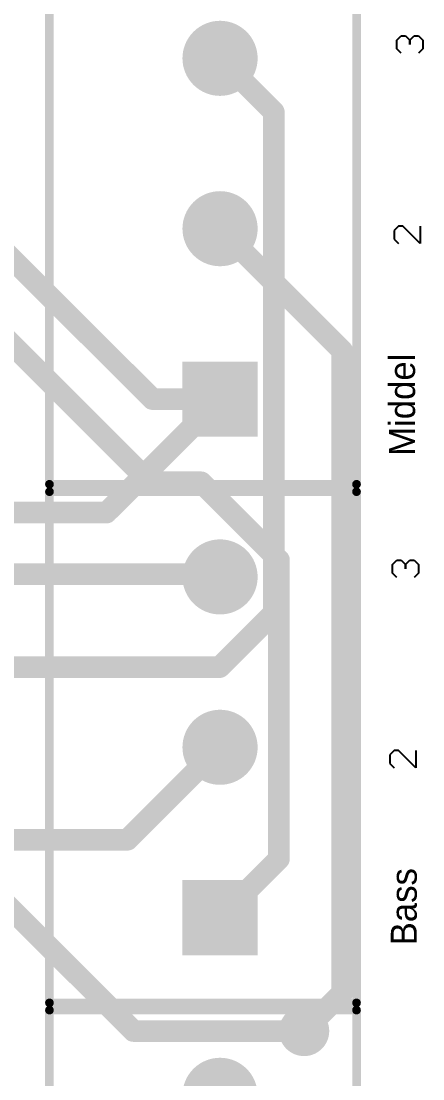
# Model space of a CAD drawing. Header units: millimetres. Extents: x 44 to 108.8, y 43.1 to 119.5.
# Drawn here: x 97.04 to 108.81, y 71.67 to 102.71 of the extents above; entities that cross this region are included whole.
import ezdxf

# ---------------------------------------------------------------- set-up
doc = ezdxf.new("R2010")
doc.units = ezdxf.units.MM
for name, color, linetype in [('BottomLayer', 5, 'Continuous'), ('BottomSolder', 6, 'Continuous'), ('MultiLayer', 9, 'Continuous'), ('TopLayer', 1, 'Continuous'), ('TopOverlay', 2, 'Continuous'), ('TopSolder', 216, 'Continuous')]:
    doc.layers.add(name, color=color, linetype=linetype)

# ---------------------------------------------------------------- blocks, each defined once
blk = doc.blocks.new('_______3_2')
at = {"layer": 'BottomLayer', "const_width": 1}
for points in [[(4.5, 0, 1), (5.5, 0, 1)], [(9.5, 0, 1), (10.5, 0, 1)]]:
    blk.add_lwpolyline(points, format="xyb", close=True, dxfattribs=at)
at = {"layer": 'BottomLayer'}
blk.add_solid([(-1, -1), (1, -1), (-1, 1), (1, 1)], dxfattribs=at)
at = {"layer": 'BottomSolder', "const_width": 1.102}
for points in [[(4.449, 0, 1), (5.551, 0, 1)], [(9.449, 0, 1), (10.551, 0, 1)]]:
    blk.add_lwpolyline(points, format="xyb", close=True, dxfattribs=at)
at = {"layer": 'BottomSolder'}
blk.add_solid([(-1.102, -1.102), (1.102, -1.102), (-1.102, 1.102), (1.102, 1.102)], dxfattribs=at)
at = {"layer": 'MultiLayer', "const_width": 1}
for points in [[(4.5, 0, 1), (5.5, 0, 1)], [(9.5, 0, 1), (10.5, 0, 1)]]:
    blk.add_lwpolyline(points, format="xyb", close=True, dxfattribs=at)
at = {"layer": 'MultiLayer'}
blk.add_solid([(-1, -1), (1, -1), (-1, 1), (1, 1)], dxfattribs=at)
at = {"layer": 'TopLayer', "const_width": 1}
for points in [[(4.5, 0, 1), (5.5, 0, 1)], [(9.5, 0, 1), (10.5, 0, 1)]]:
    blk.add_lwpolyline(points, format="xyb", close=True, dxfattribs=at)
at = {"layer": 'TopLayer'}
blk.add_solid([(-1, -1), (1, -1), (-1, 1), (1, 1)], dxfattribs=at)
at = {"layer": 'TopOverlay', "const_width": 0.254}
for points in [[(-2.5, 5), (12.5, 5)], [(-2.5, 5), (-2.5, -4)], [(12.5, 5), (12.5, -4)], [(-2.5, -4), (12.5, -4)]]:
    blk.add_lwpolyline(points, dxfattribs=at)
at = {"layer": 'TopOverlay', "const_width": 0.127}
for points in [[(-2.564, 5, 1), (-2.437, 5, 1)], [(-2.564, 5, 1), (-2.437, 5, 1)], [(12.437, 5, 1), (12.564, 5, 1)], [(12.437, 5, 1), (12.564, 5, 1)], [(-2.564, -4, 1), (-2.437, -4, 1)], [(-2.564, -4, 1), (-2.437, -4, 1)], [(12.437, -4, 1), (12.564, -4, 1)], [(12.437, -4, 1), (12.564, -4, 1)]]:
    blk.add_lwpolyline(points, format="xyb", close=True, dxfattribs=at)
at = {"layer": 'TopSolder', "const_width": 1.102}
for points in [[(4.449, 0, 1), (5.551, 0, 1)], [(9.449, 0, 1), (10.551, 0, 1)]]:
    blk.add_lwpolyline(points, format="xyb", close=True, dxfattribs=at)
at = {"layer": 'TopSolder'}
blk.add_solid([(-1.102, -1.102), (1.102, -1.102), (-1.102, 1.102), (1.102, 1.102)], dxfattribs=at)
blk = doc.blocks.new('_______3_4')
at = {"layer": 'BottomLayer', "const_width": 1}
for points in [[(4.5, 0, 1), (5.5, 0, 1)], [(9.5, 0, 1), (10.5, 0, 1)]]:
    blk.add_lwpolyline(points, format="xyb", close=True, dxfattribs=at)
at = {"layer": 'BottomLayer'}
blk.add_solid([(-1, -1), (1, -1), (-1, 1), (1, 1)], dxfattribs=at)
at = {"layer": 'BottomSolder', "const_width": 1.102}
for points in [[(4.449, 0, 1), (5.551, 0, 1)], [(9.449, 0, 1), (10.551, 0, 1)]]:
    blk.add_lwpolyline(points, format="xyb", close=True, dxfattribs=at)
at = {"layer": 'BottomSolder'}
blk.add_solid([(-1.102, -1.102), (1.102, -1.102), (-1.102, 1.102), (1.102, 1.102)], dxfattribs=at)
at = {"layer": 'MultiLayer', "const_width": 1}
for points in [[(4.5, 0, 1), (5.5, 0, 1)], [(9.5, 0, 1), (10.5, 0, 1)]]:
    blk.add_lwpolyline(points, format="xyb", close=True, dxfattribs=at)
at = {"layer": 'MultiLayer'}
blk.add_solid([(-1, -1), (1, -1), (-1, 1), (1, 1)], dxfattribs=at)
at = {"layer": 'TopLayer', "const_width": 1}
for points in [[(4.5, 0, 1), (5.5, 0, 1)], [(9.5, 0, 1), (10.5, 0, 1)]]:
    blk.add_lwpolyline(points, format="xyb", close=True, dxfattribs=at)
at = {"layer": 'TopLayer'}
blk.add_solid([(-1, -1), (1, -1), (-1, 1), (1, 1)], dxfattribs=at)
at = {"layer": 'TopOverlay', "const_width": 0.254}
for points in [[(-2.5, 5), (12.5, 5)], [(-2.5, 5), (-2.5, -4)], [(12.5, 5), (12.5, -4)], [(-2.5, -4), (12.5, -4)]]:
    blk.add_lwpolyline(points, dxfattribs=at)
at = {"layer": 'TopOverlay', "const_width": 0.127}
for points in [[(-2.564, 5, 1), (-2.437, 5, 1)], [(-2.564, 5, 1), (-2.437, 5, 1)], [(12.437, 5, 1), (12.564, 5, 1)], [(12.437, 5, 1), (12.564, 5, 1)], [(-2.564, -4, 1), (-2.437, -4, 1)], [(-2.564, -4, 1), (-2.437, -4, 1)], [(12.437, -4, 1), (12.564, -4, 1)], [(12.437, -4, 1), (12.564, -4, 1)]]:
    blk.add_lwpolyline(points, format="xyb", close=True, dxfattribs=at)
at = {"layer": 'TopSolder', "const_width": 1.102}
for points in [[(4.449, 0, 1), (5.551, 0, 1)], [(9.449, 0, 1), (10.551, 0, 1)]]:
    blk.add_lwpolyline(points, format="xyb", close=True, dxfattribs=at)
at = {"layer": 'TopSolder'}
blk.add_solid([(-1.102, -1.102), (1.102, -1.102), (-1.102, 1.102), (1.102, 1.102)], dxfattribs=at)
blk = doc.blocks.new('_______3_6')
at = {"layer": 'BottomLayer', "const_width": 1}
for points in [[(4.5, 0, 1), (5.5, 0, 1)], [(9.5, 0, 1), (10.5, 0, 1)]]:
    blk.add_lwpolyline(points, format="xyb", close=True, dxfattribs=at)
at = {"layer": 'BottomLayer'}
blk.add_solid([(-1, -1), (1, -1), (-1, 1), (1, 1)], dxfattribs=at)
at = {"layer": 'BottomSolder', "const_width": 1.102}
for points in [[(4.449, 0, 1), (5.551, 0, 1)], [(9.449, 0, 1), (10.551, 0, 1)]]:
    blk.add_lwpolyline(points, format="xyb", close=True, dxfattribs=at)
at = {"layer": 'BottomSolder'}
blk.add_solid([(-1.102, -1.102), (1.102, -1.102), (-1.102, 1.102), (1.102, 1.102)], dxfattribs=at)
at = {"layer": 'MultiLayer', "const_width": 1}
for points in [[(4.5, 0, 1), (5.5, 0, 1)], [(9.5, 0, 1), (10.5, 0, 1)]]:
    blk.add_lwpolyline(points, format="xyb", close=True, dxfattribs=at)
at = {"layer": 'MultiLayer'}
blk.add_solid([(-1, -1), (1, -1), (-1, 1), (1, 1)], dxfattribs=at)
at = {"layer": 'TopLayer', "const_width": 1}
for points in [[(4.5, 0, 1), (5.5, 0, 1)], [(9.5, 0, 1), (10.5, 0, 1)]]:
    blk.add_lwpolyline(points, format="xyb", close=True, dxfattribs=at)
at = {"layer": 'TopLayer'}
blk.add_solid([(-1, -1), (1, -1), (-1, 1), (1, 1)], dxfattribs=at)
at = {"layer": 'TopOverlay', "const_width": 0.254}
for points in [[(-2.5, 5), (12.5, 5)], [(-2.5, 5), (-2.5, -4)], [(12.5, 5), (12.5, -4)], [(-2.5, -4), (12.5, -4)]]:
    blk.add_lwpolyline(points, dxfattribs=at)
at = {"layer": 'TopOverlay', "const_width": 0.127}
for points in [[(-2.564, 5, 1), (-2.437, 5, 1)], [(-2.564, 5, 1), (-2.437, 5, 1)], [(12.437, 5, 1), (12.564, 5, 1)], [(12.437, 5, 1), (12.564, 5, 1)], [(-2.564, -4, 1), (-2.437, -4, 1)], [(-2.564, -4, 1), (-2.437, -4, 1)], [(12.437, -4, 1), (12.564, -4, 1)], [(12.437, -4, 1), (12.564, -4, 1)]]:
    blk.add_lwpolyline(points, format="xyb", close=True, dxfattribs=at)
at = {"layer": 'TopSolder', "const_width": 1.102}
for points in [[(4.449, 0, 1), (5.551, 0, 1)], [(9.449, 0, 1), (10.551, 0, 1)]]:
    blk.add_lwpolyline(points, format="xyb", close=True, dxfattribs=at)
at = {"layer": 'TopSolder'}
blk.add_solid([(-1.102, -1.102), (1.102, -1.102), (-1.102, 1.102), (1.102, 1.102)], dxfattribs=at)

msp = doc.modelspace()

# ---------------------------------------------------------------- linework, layer by layer
at = {"layer": 'BottomLayer', "const_width": 0.635}
for points in [[(102.87, 101.622), (104.445, 100.047)], [(104.445, 85.344), (104.445, 100.047)], [(99.539, 88.29), (102.87, 91.622)], [(84.043, 88.29), (99.539, 88.29)], [(102.862, 86.411), (102.87, 86.403)], [(102.855, 83.754), (104.445, 85.344)], [(84.492, 83.754), (102.855, 83.754)], [(100.156, 78.689), (102.87, 81.403)], [(79.756, 78.689), (100.156, 78.689)], [(96.393, 77.013), (100.33, 73.076)], [(100.33, 73.076), (105.334, 73.076)]]:
    msp.add_lwpolyline(points, dxfattribs=at)
at = {"layer": 'BottomLayer'}
for points, const_width in [([(102.711, 101.622, 1), (103.029, 101.622, 1)], 0.318), ([(104.286, 100.047, 1), (104.604, 100.047, 1)], 0.318), ([(104.286, 100.047, 1), (104.604, 100.047, 1)], 0.318), ([(102.711, 91.622, 1), (103.029, 91.622, 1)], 0.318), ([(99.38, 88.29, 1), (99.698, 88.29, 1)], 0.318), ([(99.38, 88.29, 1), (99.698, 88.29, 1)], 0.318), ([(102.704, 86.411, 1), (103.021, 86.411, 1)], 0.318), ([(102.711, 86.403, 1), (103.029, 86.403, 1)], 0.318), ([(104.286, 85.344, 1), (104.604, 85.344, 1)], 0.318), ([(104.286, 85.344, 1), (104.604, 85.344, 1)], 0.318), ([(102.696, 83.754, 1), (103.014, 83.754, 1)], 0.318), ([(102.696, 83.754, 1), (103.014, 83.754, 1)], 0.318), ([(102.711, 81.403, 1), (103.029, 81.403, 1)], 0.318), ([(99.997, 78.689, 1), (100.315, 78.689, 1)], 0.318), ([(99.997, 78.689, 1), (100.315, 78.689, 1)], 0.318), ([(105.016, 73.076, 1), (105.651, 73.076, 1)], 0.635), ([(100.171, 73.076, 1), (100.489, 73.076, 1)], 0.318), ([(100.171, 73.076, 1), (100.489, 73.076, 1)], 0.318), ([(105.175, 73.076, 1), (105.493, 73.076, 1)], 0.318)]:
    msp.add_lwpolyline(points, format="xyb", close=True, dxfattribs=dict(at, const_width=const_width))
at = {"layer": 'BottomSolder', "const_width": 0.737}
msp.add_lwpolyline([(104.966, 73.076, 1), (105.702, 73.076, 1)], format="xyb", close=True, dxfattribs=at)
at = {"layer": 'MultiLayer', "const_width": 0.635}
msp.add_lwpolyline([(105.016, 73.076, 1), (105.651, 73.076, 1)], format="xyb", close=True, dxfattribs=at)
at = {"layer": 'TopLayer', "const_width": 0.635}
for points in [[(92.536, 99.974), (100.889, 91.622)], [(93.36, 96.632), (100.813, 89.179)], [(102.87, 96.622), (106.451, 93.04)], [(106.451, 74.193), (106.451, 93.04)], [(100.889, 91.622), (102.87, 91.622)], [(100.813, 89.179), (102.316, 89.179)], [(102.316, 89.179), (104.597, 86.898)], [(104.597, 78.13), (104.597, 86.898)], [(92.491, 86.485), (102.788, 86.485)], [(102.788, 86.485), (102.87, 86.403)], [(102.87, 76.403), (104.597, 78.13)], [(105.334, 73.076), (106.451, 74.193)]]:
    msp.add_lwpolyline(points, dxfattribs=at)
at = {"layer": 'TopLayer'}
for points, const_width in [([(102.711, 96.622, 1), (103.029, 96.622, 1)], 0.318), ([(106.293, 93.04, 1), (106.61, 93.04, 1)], 0.318), ([(106.293, 93.04, 1), (106.61, 93.04, 1)], 0.318), ([(100.73, 91.622, 1), (101.048, 91.622, 1)], 0.318), ([(100.73, 91.622, 1), (101.048, 91.622, 1)], 0.318), ([(102.711, 91.622, 1), (103.029, 91.622, 1)], 0.318), ([(100.654, 89.179, 1), (100.971, 89.179, 1)], 0.318), ([(100.654, 89.179, 1), (100.971, 89.179, 1)], 0.318), ([(102.157, 89.179, 1), (102.475, 89.179, 1)], 0.318), ([(102.157, 89.179, 1), (102.475, 89.179, 1)], 0.318), ([(104.438, 86.898, 1), (104.756, 86.898, 1)], 0.318), ([(104.438, 86.898, 1), (104.756, 86.898, 1)], 0.318), ([(102.629, 86.485, 1), (102.947, 86.485, 1)], 0.318), ([(102.629, 86.485, 1), (102.947, 86.485, 1)], 0.318), ([(102.711, 86.403, 1), (103.029, 86.403, 1)], 0.318), ([(104.438, 78.13, 1), (104.756, 78.13, 1)], 0.318), ([(104.438, 78.13, 1), (104.756, 78.13, 1)], 0.318), ([(102.711, 76.403, 1), (103.029, 76.403, 1)], 0.318), ([(106.293, 74.193, 1), (106.61, 74.193, 1)], 0.318), ([(106.293, 74.193, 1), (106.61, 74.193, 1)], 0.318), ([(105.016, 73.076, 1), (105.651, 73.076, 1)], 0.635), ([(105.175, 73.076, 1), (105.493, 73.076, 1)], 0.318)]:
    msp.add_lwpolyline(points, format="xyb", close=True, dxfattribs=dict(at, const_width=const_width))
at = {"layer": 'TopOverlay'}
for p, q in [((108.052, 102.159), (108.179, 102.286)), ((108.052, 101.905), (108.052, 102.159)), ((108.179, 102.286), (108.306, 102.286)), ((108.306, 102.286), (108.433, 102.159)), ((108.433, 102.159), (108.56, 102.286)), ((108.433, 102.159), (108.433, 102.032)), ((108.433, 102.032), (108.433, 102.159)), ((108.56, 102.286), (108.687, 102.286)), ((108.687, 102.286), (108.814, 102.159)), ((108.814, 102.159), (108.814, 101.905)), ((108.179, 101.778), (108.052, 101.905)), ((108.814, 101.905), (108.687, 101.778)), ((108.103, 96.698), (107.976, 96.571)), ((107.976, 96.571), (107.976, 96.317)), ((108.23, 96.698), (108.103, 96.698)), ((108.737, 96.19), (108.23, 96.698)), ((108.737, 96.698), (108.737, 96.19)), ((107.976, 96.317), (108.103, 96.19)), ((107.925, 86.766), (108.052, 86.893)), ((107.925, 86.512), (107.925, 86.766)), ((108.052, 86.893), (108.179, 86.893)), ((108.179, 86.893), (108.306, 86.766)), ((108.306, 86.766), (108.433, 86.893)), ((108.306, 86.766), (108.306, 86.639)), ((108.306, 86.639), (108.306, 86.766)), ((108.433, 86.893), (108.56, 86.893)), ((108.56, 86.893), (108.687, 86.766)), ((108.687, 86.766), (108.687, 86.512)), ((108.052, 86.385), (107.925, 86.512)), ((108.687, 86.512), (108.56, 86.385)), ((107.976, 81.305), (107.849, 81.178)), ((107.849, 81.178), (107.849, 80.924)), ((108.103, 81.305), (107.976, 81.305)), ((108.61, 80.797), (108.103, 81.305)), ((108.61, 81.305), (108.61, 80.797)), ((107.849, 80.924), (107.976, 80.797))]:
    msp.add_line(p, q, dxfattribs=at)
at = {"layer": 'TopSolder', "const_width": 0.737}
msp.add_lwpolyline([(104.966, 73.076, 1), (105.702, 73.076, 1)], format="xyb", close=True, dxfattribs=at)

# ---------------------------------------------------------------- block references
at = {"rotation": 90}
for name, p in [('_______3_6', (102.87, 91.622)), ('_______3_4', (102.87, 76.403)), ('_______3_2', (102.87, 61.189))]:
    msp.add_blockref(name, p, dxfattribs=at)

# ---------------------------------------------------------------- texts
at = {"layer": 'TopOverlay'}
for s, p in [('Middel', (108.585, 89.955)), ('Bass', (108.636, 75.591))]:
    msp.add_text(s, height=0.762, rotation=90, dxfattribs=at).set_placement(p)

doc.saveas('drawing.dxf')
